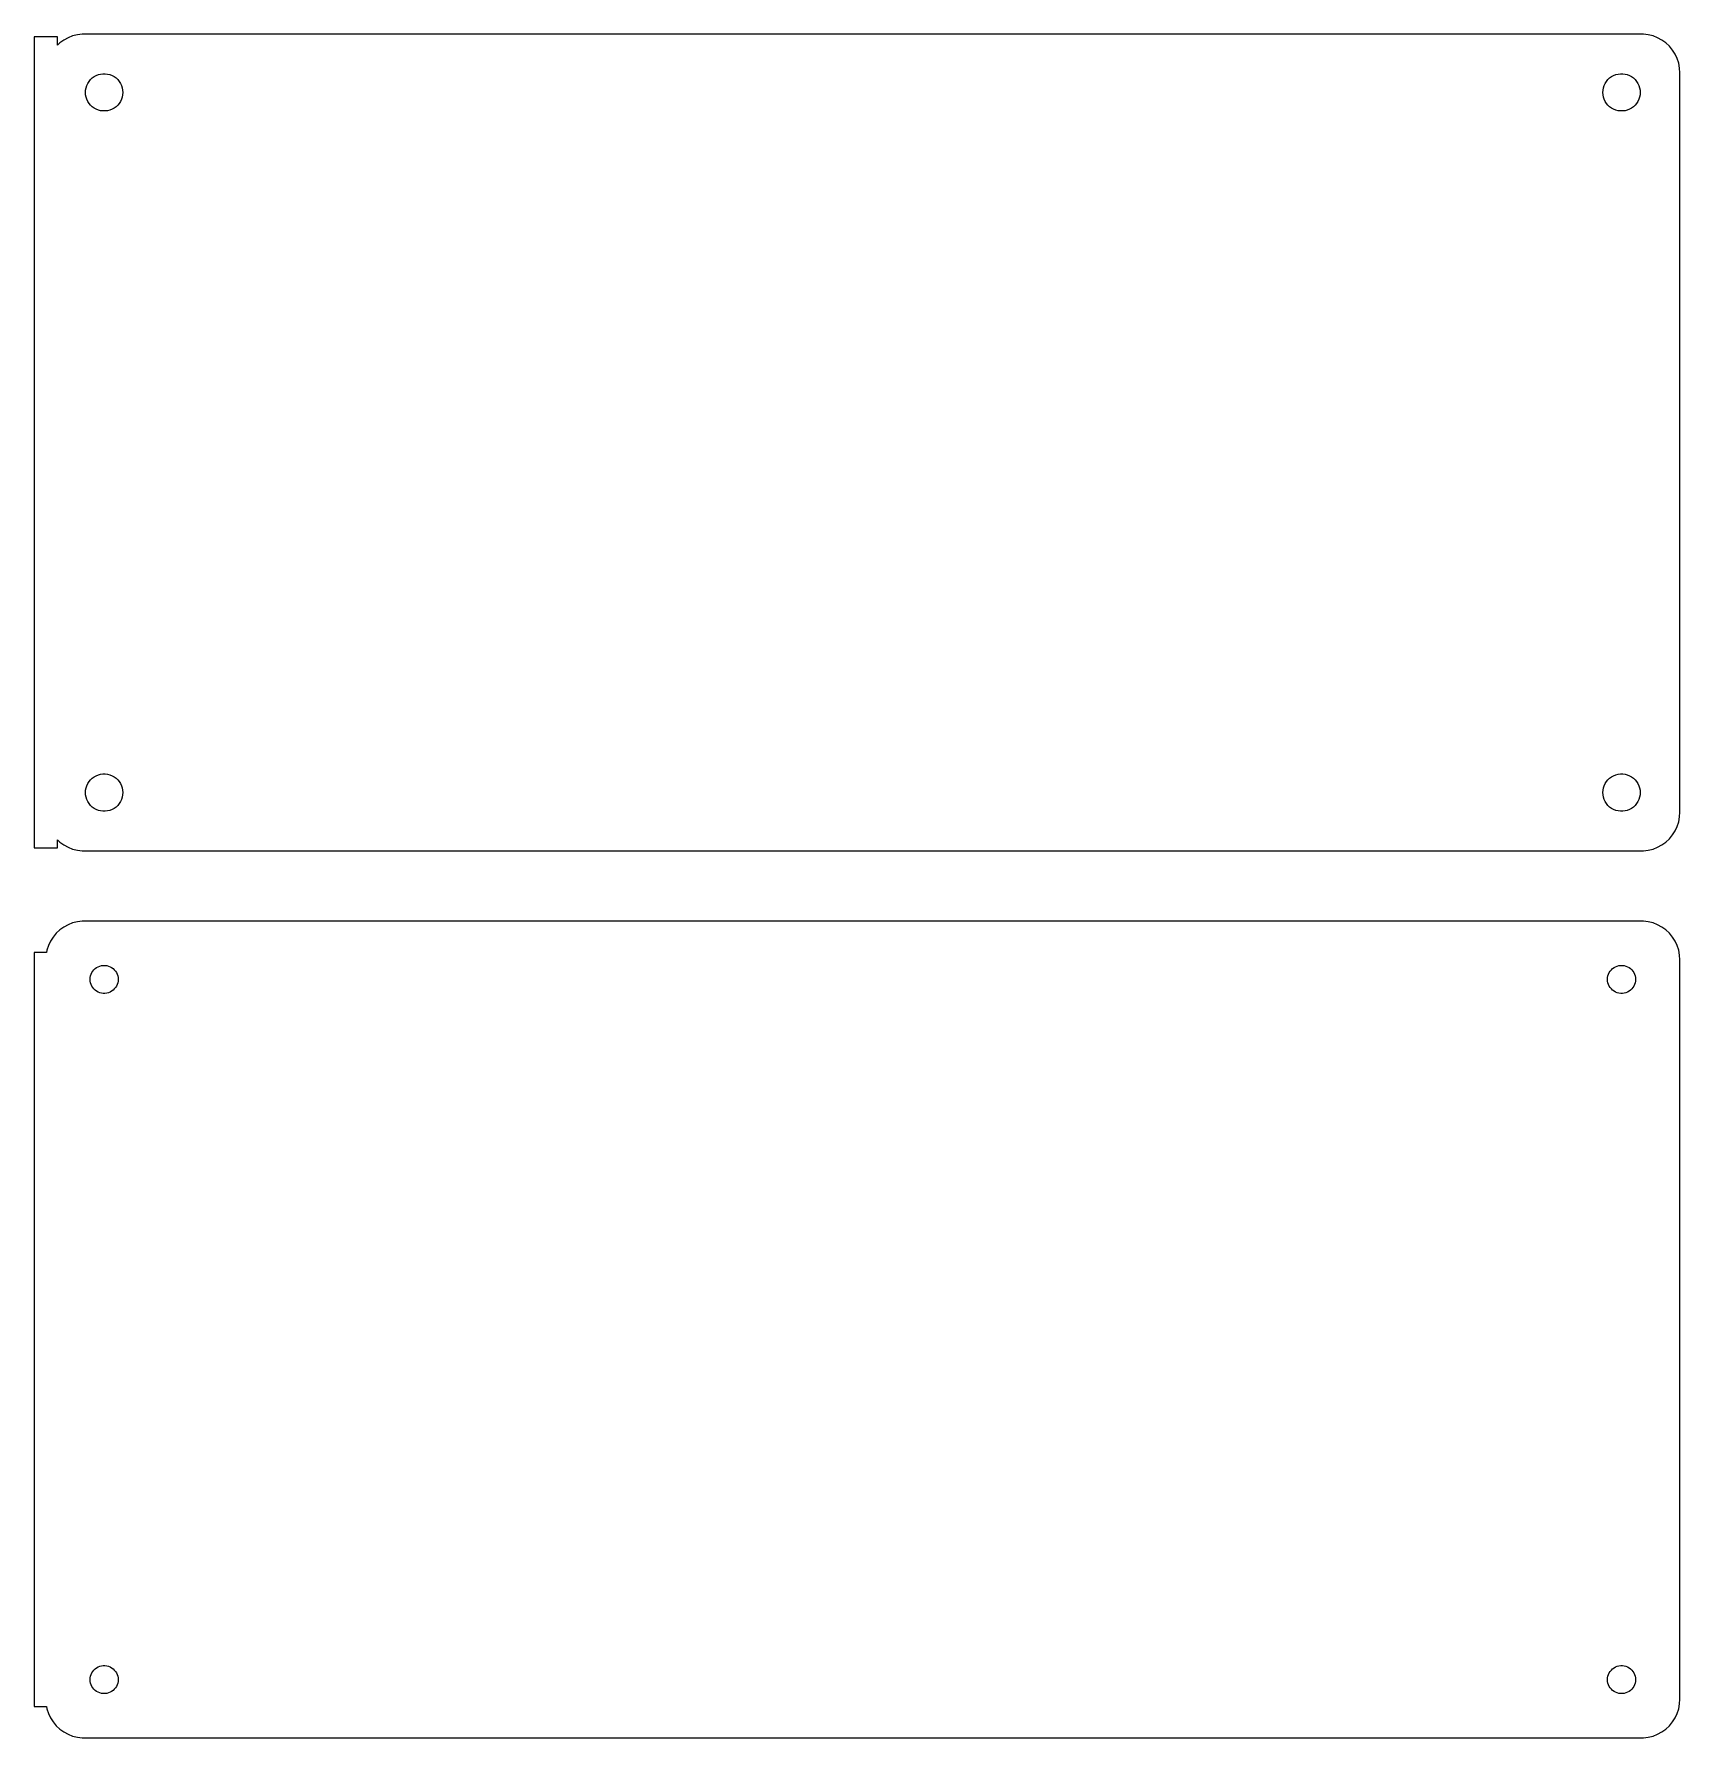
# Model space of a CAD drawing. Header units: metres. Extents: x -106 to 105, y 62 to 280.
import ezdxf

# ---------------------------------------------------------------- set-up
doc = ezdxf.new("R2010")
doc.units = ezdxf.units.M

msp = doc.modelspace()

# ---------------------------------------------------------------- linework, layer by layer
for p, q in [((-100.937, 280.411), (-101.545, 280.255)), ((-100.314, 280.49), (-100.937, 280.411)), ((100.314, 280.49), (-100.314, 280.49)), ((100.937, 280.411), (100.314, 280.49)), ((101.545, 280.255), (100.937, 280.411)), ((-103.5, 280.115), (-106.5, 280.115)), ((-106.5, 280.115), (-106.5, 175.885)), ((-103.5, 279.059), (-103.5, 280.115)), ((-103.187, 279.353), (-103.5, 279.059)), ((-102.679, 279.722), (-103.187, 279.353)), ((-102.129, 280.024), (-102.679, 279.722)), ((-101.545, 280.255), (-102.129, 280.024)), ((102.129, 280.024), (101.545, 280.255)), ((102.679, 279.722), (102.129, 280.024)), ((103.187, 279.353), (102.679, 279.722)), ((103.645, 278.923), (103.187, 279.353)), ((104.045, 278.439), (103.645, 278.923)), ((104.382, 277.909), (104.045, 278.439)), ((104.649, 277.341), (104.382, 277.909)), ((104.843, 276.743), (104.649, 277.341)), ((104.961, 276.127), (104.843, 276.743)), ((105, 275.5), (104.961, 276.127)), ((-99.8246, 273.597), (-99.7315, 273.883)), ((-99.7315, 273.883), (-99.6031, 274.156)), ((-99.6031, 274.156), (-99.4416, 274.411)), ((-99.4416, 274.411), (-99.2495, 274.643)), ((-99.2495, 274.643), (-99.0298, 274.849)), ((-99.0298, 274.849), (-98.786, 275.026)), ((-98.786, 275.026), (-98.5219, 275.172)), ((-98.5219, 275.172), (-98.2416, 275.283)), ((-98.2416, 275.283), (-97.9497, 275.357)), ((-97.9497, 275.357), (-97.6507, 275.395)), ((-97.6507, 275.395), (-97.3493, 275.395)), ((-97.3493, 275.395), (-97.0503, 275.357)), ((-97.0503, 275.357), (-96.7584, 275.283)), ((-96.7584, 275.283), (-96.4781, 275.172)), ((-96.4781, 275.172), (-96.214, 275.026)), ((-96.214, 275.026), (-95.9702, 274.849)), ((-95.9702, 274.849), (-95.7505, 274.643)), ((-95.7505, 274.643), (-95.5583, 274.411)), ((-95.5583, 274.411), (-95.3969, 274.156)), ((-95.3969, 274.156), (-95.2685, 273.883)), ((-95.2685, 273.883), (-95.1754, 273.597)), ((95.1754, 273.597), (95.2685, 273.883)), ((95.2685, 273.883), (95.3969, 274.156)), ((95.3969, 274.156), (95.5583, 274.411)), ((95.5583, 274.411), (95.7505, 274.643)), ((95.7505, 274.643), (95.9702, 274.849)), ((95.9702, 274.849), (96.214, 275.026)), ((96.214, 275.026), (96.4781, 275.172)), ((96.4781, 275.172), (96.7584, 275.283)), ((96.7584, 275.283), (97.0503, 275.357)), ((97.0503, 275.357), (97.3493, 275.395)), ((97.3493, 275.395), (97.6507, 275.395)), ((97.6507, 275.395), (97.9497, 275.357)), ((97.9497, 275.357), (98.2416, 275.283)), ((98.2416, 275.283), (98.5219, 275.172)), ((98.5219, 275.172), (98.786, 275.026)), ((98.786, 275.026), (99.0298, 274.849)), ((99.0298, 274.849), (99.2495, 274.643)), ((99.2495, 274.643), (99.4416, 274.411)), ((99.4416, 274.411), (99.6031, 274.156)), ((99.6031, 274.156), (99.7315, 273.883)), ((99.7315, 273.883), (99.8246, 273.597)), ((105, 180.5), (105, 275.5)), ((-99.9, 273), (-99.8811, 273.301)), ((-99.8811, 272.699), (-99.9, 273)), ((-99.8811, 273.301), (-99.8246, 273.597)), ((-99.8246, 272.403), (-99.8811, 272.699)), ((-99.7315, 272.117), (-99.8246, 272.403)), ((-99.6031, 271.844), (-99.7315, 272.117)), ((-99.4416, 271.589), (-99.6031, 271.844)), ((-99.2495, 271.357), (-99.4416, 271.589)), ((-95.5583, 271.589), (-95.7505, 271.357)), ((-95.3969, 271.844), (-95.5583, 271.589)), ((-95.2685, 272.117), (-95.3969, 271.844)), ((-95.1754, 272.403), (-95.2685, 272.117)), ((-95.1754, 273.597), (-95.1189, 273.301)), ((-95.1189, 272.699), (-95.1754, 272.403)), ((-95.1189, 273.301), (-95.1, 273)), ((-95.1, 273), (-95.1189, 272.699)), ((95.1, 273), (95.1189, 273.301)), ((95.1189, 272.699), (95.1, 273)), ((95.1189, 273.301), (95.1754, 273.597)), ((95.1754, 272.403), (95.1189, 272.699)), ((95.2685, 272.117), (95.1754, 272.403)), ((95.3969, 271.844), (95.2685, 272.117)), ((95.5583, 271.589), (95.3969, 271.844)), ((95.7505, 271.357), (95.5583, 271.589)), ((99.4416, 271.589), (99.2495, 271.357)), ((99.6031, 271.844), (99.4416, 271.589)), ((99.7315, 272.117), (99.6031, 271.844)), ((99.8246, 272.403), (99.7315, 272.117)), ((99.8246, 273.597), (99.8811, 273.301)), ((99.8811, 272.699), (99.8246, 272.403)), ((99.8811, 273.301), (99.9, 273)), ((99.9, 273), (99.8811, 272.699)), ((-99.0298, 271.151), (-99.2495, 271.357)), ((-98.786, 270.974), (-99.0298, 271.151)), ((-98.5219, 270.828), (-98.786, 270.974)), ((-98.2416, 270.717), (-98.5219, 270.828)), ((-97.9497, 270.643), (-98.2416, 270.717)), ((-97.6507, 270.605), (-97.9497, 270.643)), ((-97.3493, 270.605), (-97.6507, 270.605)), ((-97.0503, 270.643), (-97.3493, 270.605)), ((-96.7584, 270.717), (-97.0503, 270.643)), ((-96.4781, 270.828), (-96.7584, 270.717)), ((-96.214, 270.974), (-96.4781, 270.828)), ((-95.9702, 271.151), (-96.214, 270.974)), ((-95.7505, 271.357), (-95.9702, 271.151)), ((95.9702, 271.151), (95.7505, 271.357)), ((96.214, 270.974), (95.9702, 271.151)), ((96.4781, 270.828), (96.214, 270.974)), ((96.7584, 270.717), (96.4781, 270.828)), ((97.0503, 270.643), (96.7584, 270.717)), ((97.3493, 270.605), (97.0503, 270.643)), ((97.6507, 270.605), (97.3493, 270.605)), ((97.9497, 270.643), (97.6507, 270.605)), ((98.2416, 270.717), (97.9497, 270.643)), ((98.5219, 270.828), (98.2416, 270.717)), ((98.786, 270.974), (98.5219, 270.828)), ((99.0298, 271.151), (98.786, 270.974)), ((99.2495, 271.357), (99.0298, 271.151)), ((-99.7315, 183.883), (-99.6031, 184.156)), ((-99.6031, 184.156), (-99.4416, 184.411)), ((-99.4416, 184.411), (-99.2495, 184.643)), ((-99.2495, 184.643), (-99.0298, 184.849)), ((-99.0298, 184.849), (-98.786, 185.026)), ((-98.786, 185.026), (-98.5219, 185.172)), ((-98.5219, 185.172), (-98.2416, 185.283)), ((-98.2416, 185.283), (-97.9497, 185.357)), ((-97.9497, 185.357), (-97.6507, 185.395)), ((-97.6507, 185.395), (-97.3493, 185.395)), ((-97.3493, 185.395), (-97.0503, 185.357)), ((-97.0503, 185.357), (-96.7584, 185.283)), ((-96.7584, 185.283), (-96.4781, 185.172)), ((-96.4781, 185.172), (-96.214, 185.026)), ((-96.214, 185.026), (-95.9702, 184.849)), ((-95.9702, 184.849), (-95.7505, 184.643)), ((-95.7505, 184.643), (-95.5583, 184.411)), ((-95.5583, 184.411), (-95.3969, 184.156)), ((-95.3969, 184.156), (-95.2685, 183.883)), ((95.2685, 183.883), (95.3969, 184.156)), ((95.3969, 184.156), (95.5583, 184.411)), ((95.5583, 184.411), (95.7505, 184.643)), ((95.7505, 184.643), (95.9702, 184.849)), ((95.9702, 184.849), (96.214, 185.026)), ((96.214, 185.026), (96.4781, 185.172)), ((96.4781, 185.172), (96.7584, 185.283)), ((96.7584, 185.283), (97.0503, 185.357)), ((97.0503, 185.357), (97.3493, 185.395)), ((97.3493, 185.395), (97.6507, 185.395)), ((97.6507, 185.395), (97.9497, 185.357)), ((97.9497, 185.357), (98.2416, 185.283)), ((98.2416, 185.283), (98.5219, 185.172)), ((98.5219, 185.172), (98.786, 185.026)), ((98.786, 185.026), (99.0298, 184.849)), ((99.0298, 184.849), (99.2495, 184.643)), ((99.2495, 184.643), (99.4416, 184.411)), ((99.4416, 184.411), (99.6031, 184.156)), ((99.6031, 184.156), (99.7315, 183.883)), ((-99.9, 183), (-99.8811, 183.301)), ((-99.8811, 182.699), (-99.9, 183)), ((-99.8811, 183.301), (-99.8246, 183.597)), ((-99.8246, 182.403), (-99.8811, 182.699)), ((-99.8246, 183.597), (-99.7315, 183.883)), ((-99.7315, 182.117), (-99.8246, 182.403)), ((-99.6031, 181.844), (-99.7315, 182.117)), ((-99.4416, 181.589), (-99.6031, 181.844)), ((-95.3969, 181.844), (-95.5583, 181.589)), ((-95.2685, 182.117), (-95.3969, 181.844)), ((-95.2685, 183.883), (-95.1754, 183.597)), ((-95.1754, 182.403), (-95.2685, 182.117)), ((-95.1754, 183.597), (-95.1189, 183.301)), ((-95.1189, 182.699), (-95.1754, 182.403)), ((-95.1189, 183.301), (-95.1, 183)), ((-95.1, 183), (-95.1189, 182.699)), ((95.1, 183), (95.1189, 183.301)), ((95.1189, 182.699), (95.1, 183)), ((95.1189, 183.301), (95.1754, 183.597)), ((95.1754, 182.403), (95.1189, 182.699)), ((95.1754, 183.597), (95.2685, 183.883)), ((95.2685, 182.117), (95.1754, 182.403)), ((95.3969, 181.844), (95.2685, 182.117)), ((95.5583, 181.589), (95.3969, 181.844)), ((99.6031, 181.844), (99.4416, 181.589)), ((99.7315, 182.117), (99.6031, 181.844)), ((99.7315, 183.883), (99.8246, 183.597)), ((99.8246, 182.403), (99.7315, 182.117)), ((99.8246, 183.597), (99.8811, 183.301)), ((99.8811, 182.699), (99.8246, 182.403)), ((99.8811, 183.301), (99.9, 183)), ((99.9, 183), (99.8811, 182.699)), ((-99.2495, 181.357), (-99.4416, 181.589)), ((-99.0298, 181.151), (-99.2495, 181.357)), ((-98.786, 180.974), (-99.0298, 181.151)), ((-98.5219, 180.828), (-98.786, 180.974)), ((-98.2416, 180.717), (-98.5219, 180.828)), ((-97.9497, 180.643), (-98.2416, 180.717)), ((-97.6507, 180.605), (-97.9497, 180.643)), ((-97.3493, 180.605), (-97.6507, 180.605)), ((-97.0503, 180.643), (-97.3493, 180.605)), ((-96.7584, 180.717), (-97.0503, 180.643)), ((-96.4781, 180.828), (-96.7584, 180.717)), ((-96.214, 180.974), (-96.4781, 180.828)), ((-95.9702, 181.151), (-96.214, 180.974)), ((-95.7505, 181.357), (-95.9702, 181.151)), ((-95.5583, 181.589), (-95.7505, 181.357)), ((95.7505, 181.357), (95.5583, 181.589)), ((95.9702, 181.151), (95.7505, 181.357)), ((96.214, 180.974), (95.9702, 181.151)), ((96.4781, 180.828), (96.214, 180.974)), ((96.7584, 180.717), (96.4781, 180.828)), ((97.0503, 180.643), (96.7584, 180.717)), ((97.3493, 180.605), (97.0503, 180.643)), ((97.6507, 180.605), (97.3493, 180.605)), ((97.9497, 180.643), (97.6507, 180.605)), ((98.2416, 180.717), (97.9497, 180.643)), ((98.5219, 180.828), (98.2416, 180.717)), ((98.786, 180.974), (98.5219, 180.828)), ((99.0298, 181.151), (98.786, 180.974)), ((99.2495, 181.357), (99.0298, 181.151)), ((99.4416, 181.589), (99.2495, 181.357)), ((104.843, 179.257), (104.961, 179.873)), ((104.961, 179.873), (105, 180.5)), ((103.645, 177.077), (104.045, 177.561)), ((104.045, 177.561), (104.382, 178.091)), ((104.382, 178.091), (104.649, 178.659)), ((104.649, 178.659), (104.843, 179.257)), ((-106.5, 175.885), (-103.5, 175.885)), ((-103.5, 175.885), (-103.5, 176.941)), ((-103.5, 176.941), (-103.187, 176.647)), ((-103.187, 176.647), (-102.679, 176.278)), ((-102.679, 176.278), (-102.129, 175.976)), ((-102.129, 175.976), (-101.545, 175.745)), ((-101.545, 175.745), (-100.937, 175.589)), ((-100.937, 175.589), (-100.314, 175.51)), ((-100.314, 175.51), (100.314, 175.51)), ((100.314, 175.51), (100.937, 175.589)), ((100.937, 175.589), (101.545, 175.745)), ((101.545, 175.745), (102.129, 175.976)), ((102.129, 175.976), (102.679, 176.278)), ((102.679, 176.278), (103.187, 176.647)), ((103.187, 176.647), (103.645, 177.077)), ((-100.314, 166.49), (-100.937, 166.411)), ((100.314, 166.49), (-100.314, 166.49)), ((100.937, 166.411), (100.314, 166.49)), ((-104.045, 164.439), (-104.382, 163.909)), ((-103.645, 164.923), (-104.045, 164.439)), ((-103.187, 165.353), (-103.645, 164.923)), ((-102.679, 165.722), (-103.187, 165.353)), ((-102.129, 166.024), (-102.679, 165.722)), ((-101.545, 166.255), (-102.129, 166.024)), ((-100.937, 166.411), (-101.545, 166.255)), ((101.545, 166.255), (100.937, 166.411)), ((102.129, 166.024), (101.545, 166.255)), ((102.679, 165.722), (102.129, 166.024)), ((103.187, 165.353), (102.679, 165.722)), ((103.645, 164.923), (103.187, 165.353)), ((104.045, 164.439), (103.645, 164.923)), ((104.382, 163.909), (104.045, 164.439)), ((-104.9, 162.444), (-106.5, 162.444)), ((-106.5, 162.444), (-106.5, 65.5558)), ((-104.843, 162.743), (-104.9, 162.444)), ((-104.649, 163.341), (-104.843, 162.743)), ((-104.382, 163.909), (-104.649, 163.341)), ((104.649, 163.341), (104.382, 163.909)), ((104.843, 162.743), (104.649, 163.341)), ((104.961, 162.127), (104.843, 162.743)), ((105, 161.5), (104.961, 162.127)), ((-99.1736, 159.663), (-99.0773, 159.867)), ((-99.0773, 159.867), (-98.9562, 160.058)), ((-98.9562, 160.058), (-98.8121, 160.232)), ((-98.8121, 160.232), (-98.6474, 160.387)), ((-98.6474, 160.387), (-98.4645, 160.52)), ((-98.4645, 160.52), (-98.2664, 160.629)), ((-98.2664, 160.629), (-98.0562, 160.712)), ((-98.0562, 160.712), (-97.8373, 160.768)), ((-97.8373, 160.768), (-97.613, 160.796)), ((-97.613, 160.796), (-97.387, 160.796)), ((-97.387, 160.796), (-97.1627, 160.768)), ((-97.1627, 160.768), (-96.9438, 160.712)), ((-96.9438, 160.712), (-96.7336, 160.629)), ((-96.7336, 160.629), (-96.5355, 160.52)), ((-96.5355, 160.52), (-96.3526, 160.387)), ((-96.3526, 160.387), (-96.1879, 160.232)), ((-96.1879, 160.232), (-96.0438, 160.058)), ((-96.0438, 160.058), (-95.9226, 159.867)), ((-95.9226, 159.867), (-95.8264, 159.663)), ((95.8264, 159.663), (95.9226, 159.867)), ((95.9226, 159.867), (96.0438, 160.058)), ((96.0438, 160.058), (96.1879, 160.232)), ((96.1879, 160.232), (96.3526, 160.387)), ((96.3526, 160.387), (96.5355, 160.52)), ((96.5355, 160.52), (96.7336, 160.629)), ((96.7336, 160.629), (96.9438, 160.712)), ((96.9438, 160.712), (97.1627, 160.768)), ((97.1627, 160.768), (97.387, 160.796)), ((97.387, 160.796), (97.613, 160.796)), ((97.613, 160.796), (97.8373, 160.768)), ((97.8373, 160.768), (98.0562, 160.712)), ((98.0562, 160.712), (98.2664, 160.629)), ((98.2664, 160.629), (98.4645, 160.52)), ((98.4645, 160.52), (98.6474, 160.387)), ((98.6474, 160.387), (98.8121, 160.232)), ((98.8121, 160.232), (98.9562, 160.058)), ((98.9562, 160.058), (99.0773, 159.867)), ((99.0773, 159.867), (99.1736, 159.663)), ((105, 66.5), (105, 161.5)), ((-99.3, 159), (-99.2858, 159.226)), ((-99.2858, 158.774), (-99.3, 159)), ((-99.2858, 159.226), (-99.2434, 159.448)), ((-99.2434, 158.552), (-99.2858, 158.774)), ((-99.2434, 159.448), (-99.1736, 159.663)), ((-99.1736, 158.337), (-99.2434, 158.552)), ((-99.0773, 158.133), (-99.1736, 158.337)), ((-98.9562, 157.942), (-99.0773, 158.133)), ((-98.8121, 157.768), (-98.9562, 157.942)), ((-98.6474, 157.613), (-98.8121, 157.768)), ((-96.1879, 157.768), (-96.3526, 157.613)), ((-96.0438, 157.942), (-96.1879, 157.768)), ((-95.9226, 158.133), (-96.0438, 157.942)), ((-95.8264, 158.337), (-95.9226, 158.133)), ((-95.8264, 159.663), (-95.7565, 159.448)), ((-95.7565, 158.552), (-95.8264, 158.337)), ((-95.7565, 159.448), (-95.7142, 159.226)), ((-95.7142, 158.774), (-95.7565, 158.552)), ((-95.7142, 159.226), (-95.7, 159)), ((-95.7, 159), (-95.7142, 158.774)), ((95.7, 159), (95.7142, 159.226)), ((95.7142, 158.774), (95.7, 159)), ((95.7142, 159.226), (95.7565, 159.448)), ((95.7565, 158.552), (95.7142, 158.774)), ((95.7565, 159.448), (95.8264, 159.663)), ((95.8264, 158.337), (95.7565, 158.552)), ((95.9226, 158.133), (95.8264, 158.337)), ((96.0438, 157.942), (95.9226, 158.133)), ((96.1879, 157.768), (96.0438, 157.942)), ((96.3526, 157.613), (96.1879, 157.768)), ((98.8121, 157.768), (98.6474, 157.613)), ((98.9562, 157.942), (98.8121, 157.768)), ((99.0773, 158.133), (98.9562, 157.942)), ((99.1736, 158.337), (99.0773, 158.133)), ((99.1736, 159.663), (99.2434, 159.448)), ((99.2434, 158.552), (99.1736, 158.337)), ((99.2434, 159.448), (99.2858, 159.226)), ((99.2858, 158.774), (99.2434, 158.552)), ((99.2858, 159.226), (99.3, 159)), ((99.3, 159), (99.2858, 158.774)), ((-98.4645, 157.48), (-98.6474, 157.613)), ((-98.2664, 157.371), (-98.4645, 157.48)), ((-98.0562, 157.288), (-98.2664, 157.371)), ((-97.8373, 157.232), (-98.0562, 157.288)), ((-97.613, 157.204), (-97.8373, 157.232)), ((-97.387, 157.204), (-97.613, 157.204)), ((-97.1627, 157.232), (-97.387, 157.204)), ((-96.9438, 157.288), (-97.1627, 157.232)), ((-96.7336, 157.371), (-96.9438, 157.288)), ((-96.5355, 157.48), (-96.7336, 157.371)), ((-96.3526, 157.613), (-96.5355, 157.48)), ((96.5355, 157.48), (96.3526, 157.613)), ((96.7336, 157.371), (96.5355, 157.48)), ((96.9438, 157.288), (96.7336, 157.371)), ((97.1627, 157.232), (96.9438, 157.288)), ((97.387, 157.204), (97.1627, 157.232)), ((97.613, 157.204), (97.387, 157.204)), ((97.8373, 157.232), (97.613, 157.204)), ((98.0562, 157.288), (97.8373, 157.232)), ((98.2664, 157.371), (98.0562, 157.288)), ((98.4645, 157.48), (98.2664, 157.371)), ((98.6474, 157.613), (98.4645, 157.48)), ((-98.9562, 70.058), (-98.8121, 70.2322)), ((-98.8121, 70.2322), (-98.6474, 70.3869)), ((-98.6474, 70.3869), (-98.4645, 70.5198)), ((-98.4645, 70.5198), (-98.2664, 70.6287)), ((-98.2664, 70.6287), (-98.0562, 70.7119)), ((-98.0562, 70.7119), (-97.8373, 70.7681)), ((-97.8373, 70.7681), (-97.613, 70.7964)), ((-97.613, 70.7964), (-97.387, 70.7964)), ((-97.387, 70.7964), (-97.1627, 70.7681)), ((-97.1627, 70.7681), (-96.9438, 70.7119)), ((-96.9438, 70.7119), (-96.7336, 70.6287)), ((-96.7336, 70.6287), (-96.5355, 70.5198)), ((-96.5355, 70.5198), (-96.3526, 70.3869)), ((-96.3526, 70.3869), (-96.1879, 70.2322)), ((-96.1879, 70.2322), (-96.0438, 70.058)), ((96.0438, 70.058), (96.1879, 70.2322)), ((96.1879, 70.2322), (96.3526, 70.3869)), ((96.3526, 70.3869), (96.5355, 70.5198)), ((96.5355, 70.5198), (96.7336, 70.6287)), ((96.7336, 70.6287), (96.9438, 70.7119)), ((96.9438, 70.7119), (97.1627, 70.7681)), ((97.1627, 70.7681), (97.387, 70.7964)), ((97.387, 70.7964), (97.613, 70.7964)), ((97.613, 70.7964), (97.8373, 70.7681)), ((97.8373, 70.7681), (98.0562, 70.7119)), ((98.0562, 70.7119), (98.2664, 70.6287)), ((98.2664, 70.6287), (98.4645, 70.5198)), ((98.4645, 70.5198), (98.6474, 70.3869)), ((98.6474, 70.3869), (98.8121, 70.2322)), ((98.8121, 70.2322), (98.9562, 70.058)), ((-99.3, 69), (-99.2858, 69.2256)), ((-99.2858, 68.7744), (-99.3, 69)), ((-99.2858, 69.2256), (-99.2434, 69.4476)), ((-99.2434, 68.5524), (-99.2858, 68.7744)), ((-99.2434, 69.4476), (-99.1736, 69.6626)), ((-99.1736, 68.3374), (-99.2434, 68.5524)), ((-99.1736, 69.6626), (-99.0773, 69.8672)), ((-99.0773, 68.1328), (-99.1736, 68.3374)), ((-99.0773, 69.8672), (-98.9562, 70.058)), ((-98.9562, 67.942), (-99.0773, 68.1328)), ((-98.8121, 67.7678), (-98.9562, 67.942)), ((-96.0438, 67.942), (-96.1879, 67.7678)), ((-96.0438, 70.058), (-95.9226, 69.8672)), ((-95.9226, 68.1328), (-96.0438, 67.942)), ((-95.9226, 69.8672), (-95.8264, 69.6626)), ((-95.8264, 68.3374), (-95.9226, 68.1328)), ((-95.8264, 69.6626), (-95.7565, 69.4476)), ((-95.7565, 68.5524), (-95.8264, 68.3374)), ((-95.7565, 69.4476), (-95.7142, 69.2256)), ((-95.7142, 68.7744), (-95.7565, 68.5524)), ((-95.7142, 69.2256), (-95.7, 69)), ((-95.7, 69), (-95.7142, 68.7744)), ((95.7, 69), (95.7142, 69.2256)), ((95.7142, 68.7744), (95.7, 69)), ((95.7142, 69.2256), (95.7565, 69.4476)), ((95.7565, 68.5524), (95.7142, 68.7744)), ((95.7565, 69.4476), (95.8264, 69.6626)), ((95.8264, 68.3374), (95.7565, 68.5524)), ((95.8264, 69.6626), (95.9226, 69.8672)), ((95.9226, 68.1328), (95.8264, 68.3374)), ((95.9226, 69.8672), (96.0438, 70.058)), ((96.0438, 67.942), (95.9226, 68.1328)), ((96.1879, 67.7678), (96.0438, 67.942)), ((98.9562, 67.942), (98.8121, 67.7678)), ((98.9562, 70.058), (99.0773, 69.8672)), ((99.0773, 68.1328), (98.9562, 67.942)), ((99.0773, 69.8672), (99.1736, 69.6626)), ((99.1736, 68.3374), (99.0773, 68.1328)), ((99.1736, 69.6626), (99.2434, 69.4476)), ((99.2434, 68.5524), (99.1736, 68.3374)), ((99.2434, 69.4476), (99.2858, 69.2256)), ((99.2858, 68.7744), (99.2434, 68.5524)), ((99.2858, 69.2256), (99.3, 69)), ((99.3, 69), (99.2858, 68.7744)), ((-98.6474, 67.6131), (-98.8121, 67.7678)), ((-98.4645, 67.4802), (-98.6474, 67.6131)), ((-98.2664, 67.3713), (-98.4645, 67.4802)), ((-98.0562, 67.2881), (-98.2664, 67.3713)), ((-97.8373, 67.2319), (-98.0562, 67.2881)), ((-97.613, 67.2036), (-97.8373, 67.2319)), ((-97.387, 67.2036), (-97.613, 67.2036)), ((-97.1627, 67.2319), (-97.387, 67.2036)), ((-96.9438, 67.2881), (-97.1627, 67.2319)), ((-96.7336, 67.3713), (-96.9438, 67.2881)), ((-96.5355, 67.4802), (-96.7336, 67.3713)), ((-96.3526, 67.6131), (-96.5355, 67.4802)), ((-96.1879, 67.7678), (-96.3526, 67.6131)), ((96.3526, 67.6131), (96.1879, 67.7678)), ((96.5355, 67.4802), (96.3526, 67.6131)), ((96.7336, 67.3713), (96.5355, 67.4802)), ((96.9438, 67.2881), (96.7336, 67.3713)), ((97.1627, 67.2319), (96.9438, 67.2881)), ((97.387, 67.2036), (97.1627, 67.2319)), ((97.613, 67.2036), (97.387, 67.2036)), ((97.8373, 67.2319), (97.613, 67.2036)), ((98.0562, 67.2881), (97.8373, 67.2319)), ((98.2664, 67.3713), (98.0562, 67.2881)), ((98.4645, 67.4802), (98.2664, 67.3713)), ((98.6474, 67.6131), (98.4645, 67.4802)), ((98.8121, 67.7678), (98.6474, 67.6131)), ((104.843, 65.2566), (104.961, 65.8733)), ((104.961, 65.8733), (105, 66.5)), ((-106.5, 65.5558), (-104.9, 65.5558)), ((-104.9, 65.5558), (-104.843, 65.2566)), ((-104.843, 65.2566), (-104.649, 64.6594)), ((-104.649, 64.6594), (-104.382, 64.0912)), ((-104.382, 64.0912), (-104.045, 63.5611)), ((-104.045, 63.5611), (-103.645, 63.0773)), ((103.645, 63.0773), (104.045, 63.5611)), ((104.045, 63.5611), (104.382, 64.0912)), ((104.382, 64.0912), (104.649, 64.6594)), ((104.649, 64.6594), (104.843, 65.2566)), ((-103.645, 63.0773), (-103.187, 62.6474)), ((-103.187, 62.6474), (-102.679, 62.2784)), ((-102.679, 62.2784), (-102.129, 61.9759)), ((-102.129, 61.9759), (-101.545, 61.7447)), ((-101.545, 61.7447), (-100.937, 61.5886)), ((-100.937, 61.5886), (-100.314, 61.5099)), ((-100.314, 61.5099), (100.314, 61.5099)), ((100.314, 61.5099), (100.937, 61.5886)), ((100.937, 61.5886), (101.545, 61.7447)), ((101.545, 61.7447), (102.129, 61.9759)), ((102.129, 61.9759), (102.679, 62.2784)), ((102.679, 62.2784), (103.187, 62.6474)), ((103.187, 62.6474), (103.645, 63.0773))]:
    msp.add_line(p, q)

doc.saveas('drawing.dxf')
